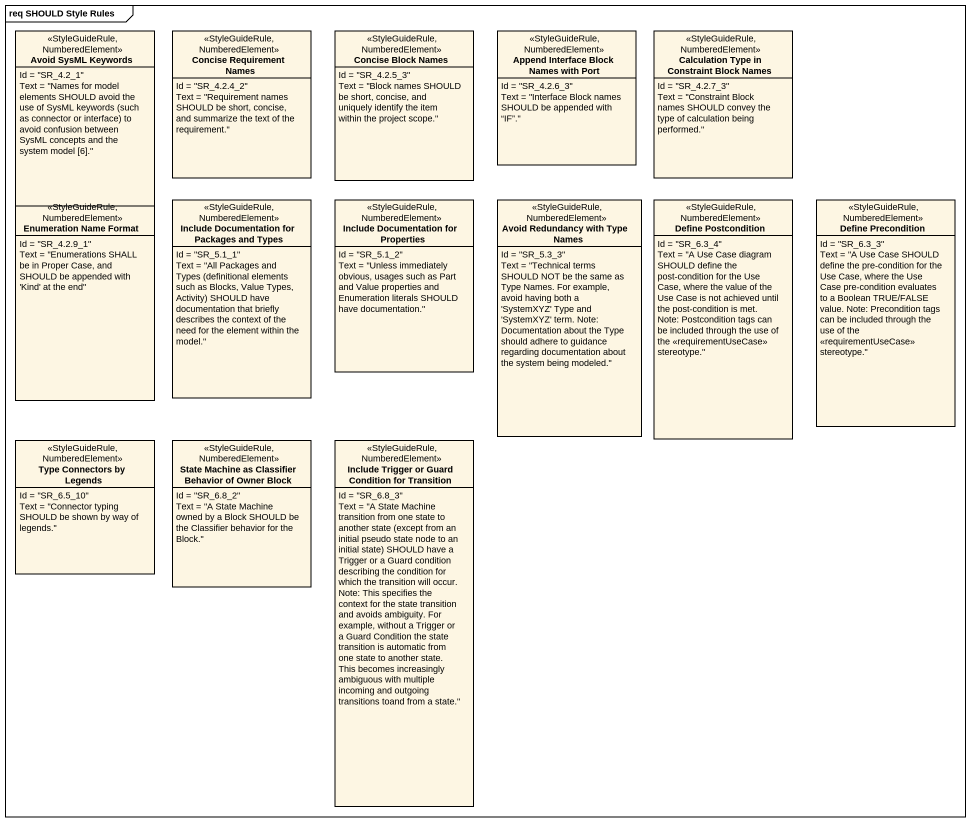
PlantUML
@startuml
mainframe req SHOULD Style Rules
hide circle
hide empty members
class "Avoid SysML Keywords" as Avoid_SysML_Keywords <<StyleGuideRule, NumberedElement>> {
  Id = "SR_4.2_1"
  {field} Text = "Names for model elements SHOULD avoid the use of SysML keywords (such as connector or interface) to avoid confusion between SysML concepts and the system model [6]."
}
class "Concise Requirement Names" as Concise_Requirement_Names <<StyleGuideRule, NumberedElement>> {
  Id = "SR_4.2.4_2"
  Text = "Requirement names SHOULD be short, concise, and summarize the text of the requirement."
}
class "Concise Block Names" as Concise_Block_Names <<StyleGuideRule, NumberedElement>> {
  Id = "SR_4.2.5_3"
  Text = "Block names SHOULD be short, concise, and uniquely identify the item within the project scope."
}
class "Append Interface Block Names with Port" as Append_Interface_Block <<StyleGuideRule, NumberedElement>> {
  Id = "SR_4.2.6_3"
  Text = "Interface Block names SHOULD be appended with “IF”."
}
class "Calculation Type in Constraint Block Names" as Calculation_Type_in <<StyleGuideRule, NumberedElement>> {
  Id = "SR_4.2.7_3"
  Text = "Constraint Block names SHOULD convey the type of calculation being performed."
}
class "Enumeration Name Format" as Enumeration_Name_Format <<StyleGuideRule, NumberedElement>> {
  Id = "SR_4.2.9_1"
  Text = "Enumerations SHALL be in Proper Case, and SHOULD be appended with 'Kind' at the end"
}
class "Include Documentation for Packages and Types" as Include_Documentation_for <<StyleGuideRule, NumberedElement>> {
  Id = "SR_5.1_1"
  {field} Text = "All Packages and Types (definitional elements such as Blocks, Value Types, Activity) SHOULD have documentation that briefly describes the context of the need for the element within the model."
}
class "Include Documentation for Properties" as Include_Documentation_for_2 <<StyleGuideRule, NumberedElement>> {
  Id = "SR_5.1_2"
  Text = "Unless immediately obvious, usages such as Part and Value properties and Enumeration literals SHOULD have documentation."
}
class "Avoid Redundancy with Type Names" as Avoid_Redundancy_with_Type <<StyleGuideRule, NumberedElement>> {
  Id = "SR_5.3_3"
  Text = "Technical terms SHOULD NOT be the same as Type Names. For example, avoid having both a 'SystemXYZ' Type and 'SystemXYZ' term. Note: Documentation about the Type should adhere to guidance regarding documentation about the system being modeled."
}
class "Define Postcondition" as Define_Postcondition <<StyleGuideRule, NumberedElement>> {
  Id = "SR_6.3_4"
  Text = "A Use Case diagram SHOULD define the post-condition for the Use Case, where the value of the Use Case is not achieved until the post-condition is met. Note: Postcondition tags can be included through the use of the <<requirementUseCase>> stereotype."
}
class "Define Precondition" as Define_Precondition <<StyleGuideRule, NumberedElement>> {
  Id = "SR_6.3_3"
  Text = "A Use Case SHOULD define the pre-condition for the Use Case, where the Use Case pre-condition evaluates to a Boolean TRUE/FALSE value. Note: Precondition tags can be included through the use of the <<requirementUseCase>> stereotype."
}
class "Type Connectors by Legends" as Type_Connectors_by_Legends <<StyleGuideRule, NumberedElement>> {
  Id = "SR_6.5_10"
  Text = "Connector typing SHOULD be shown by way of legends."
}
class "State Machine as Classifier Behavior of Owner Block" as State_Machine_as_Classifier <<StyleGuideRule, NumberedElement>> {
  Id = "SR_6.8_2"
  Text = "A State Machine owned by a Block SHOULD be the Classifier behavior for the Block."
}
class "Include Trigger or Guard Condition for Transition" as Include_Trigger_or_Guard <<StyleGuideRule, NumberedElement>> {
  Id = "SR_6.8_3"
  {field} Text = "A State Machine transition from one state to another state (except from an initial pseudo state node to an initial state) SHOULD have a Trigger or a Guard condition describing the condition for which the transition will occur. Note: This specifies the context for the state transition and avoids ambiguity. For example, without a Trigger or a Guard Condition the state transition is automatic from one state to another state. This becomes increasingly ambiguous with multiple incoming and outgoing transitions toand from a state."
}
@enduml
